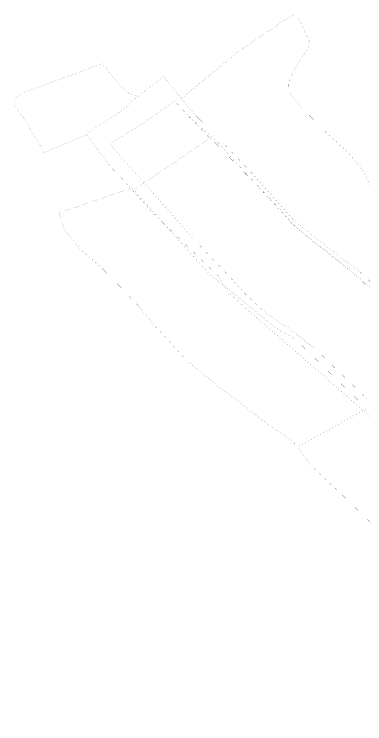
# Model space of a CAD drawing. Header units: millimetres. Extents: x 1265826 to 1360210, y 383897 to 506623.
# Drawn here: x 1340645 to 1341503, y 490990 to 492725 of the extents above; entities that cross this region are included whole.
import ezdxf

# ---------------------------------------------------------------- set-up
doc = ezdxf.new("R2010")
doc.units = ezdxf.units.MM
doc.layers.add('14', color=7, linetype='Continuous')

msp = doc.modelspace()

# ---------------------------------------------------------------- linework, layer by layer
at = {"layer": '14', "color": 12, "const_width": 0.17, "flags": 128}
for points in [[(1341515.3, 491484), (1341440.8, 491556.5), (1341370.4, 491622.4), (1341339.2, 491666.7), (1341331.6, 491674.8), (1341325.9, 491680.9), (1341296.4, 491702.4), (1341265.8, 491722.1), (1341192.5, 491779), (1341132.4, 491824.6), (1341068.2, 491877.8), (1340988, 491963.9), (1340949.4, 492011.8), (1340920.8, 492041.7), (1340862.1, 492101.7), (1340805.9, 492152.1), (1340769.7, 492195.7), (1340754.9, 492238.6), (1340930.6, 492299.3), (1340918.8, 492312.7), (1340880.5, 492352.5), (1340821.9, 492430), (1340717.8, 492386.7), (1340715.8, 492393.1), (1340674.9, 492460.3), (1340645.3, 492503.1), (1340645.9, 492517), (1340664.4, 492532.1), (1340755.9, 492565.3), (1340860.8, 492604.2), (1340907.6, 492546.8), (1340924.7, 492532.3), (1340947.8, 492523.8), (1341010.4, 492573.2), (1341054.2, 492518.8), (1341195.6, 492635.1), (1341296.3, 492703.5), (1341332.5, 492724.9), (1341340.8, 492716.7), (1341367.9, 492658.2), (1341364.6, 492642.5), (1341331.7, 492590.7), (1341317.7, 492561), (1341316.9, 492534.6), (1341350.6, 492495.1), (1341408.9, 492435.6), (1341454.9, 492394), (1341481.8, 492364.3), (1341500.3, 492341.5), (1341515.3, 492308.4)], [(1341390.2, 492172.1), (1341327.7, 492223), (1341228.3, 492334.7), (1341154.1, 492412.7), (1341090.7, 492476.3), (1341054.2, 492518.8), (1341010.4, 492573.2), (1340947.8, 492523.8), (1340933.4, 492511), (1340904.8, 492486), (1340839.9, 492444.7), (1340821.9, 492430), (1340880.5, 492352.5), (1340918.8, 492312.7), (1340930.6, 492299.3), (1340940, 492293), (1341119.7, 492092.8), (1341291.7, 491953.2), (1341332.1, 491931.4), (1341507.8, 491760.3)], [(1340970, 492304.9), (1340899.7, 492383.9), (1340880.6, 492408), (1340967.5, 492462.8), (1341037.8, 492512.5), (1341123, 492422.7), (1341128.6, 492419.2), (1341236.9, 492308.5), (1341241.6, 492304), (1341318.2, 492220.5), (1341322.9, 492214.1), (1341459.1, 492104.6), (1341469.7, 492096), (1341485.2, 492083.5), (1341513.9, 492053.9)], [(1341507.4, 491783.6), (1341501.1, 491791.6), (1341378.6, 491910), (1341369, 491916.4), (1341312.5, 491961.5), (1341301, 491966.2), (1341255.9, 491998.7), (1341210.3, 492041.3), (1341184.8, 492069.4), (1341179, 492075.9), (1341089.1, 492170.5), (1341083.6, 492175.7), (1340974.7, 492299.6), (1340970, 492304.9)], [(1341543, 492045.1), (1341491.6, 492094.5), (1341417.9, 492150.7), (1341390.2, 492172.1)], [(1341579.8, 491418.9), (1341594, 491412.1), (1341762.5, 491507.5), (1341750.2, 491518.5), (1341507.8, 491760.3), (1341339.2, 491666.7), (1341370.4, 491622.4), (1341440.8, 491556.5), (1341515.3, 491484), (1341552.8, 491436.6), (1341579.8, 491418.9)]]:
    msp.add_lwpolyline(points, dxfattribs=at)
at = {"layer": '14', "color": 92, "const_width": 0.17, "flags": 128}
for points in [[(1341811.4, 491001.8), (1341812.6, 490989.9), (1341926.5, 491068.8), (1341966.8, 491098.2), (1341973.4, 491102.8), (1342016.2, 491138.9), (1342235.5, 491319.6), (1342142.5, 491450), (1342087.1, 491527), (1342055, 491571.6), (1342005.9, 491642), (1341930.6, 491668.4), (1341825, 491770.4), (1341729.2, 491860.4), (1341646.4, 491937.9), (1341520.5, 492054.4), (1341408.1, 492146.5), (1341373.6, 492171.3), (1341338.4, 492200.3), (1341293.8, 492250.1), (1341193.4, 492356.1), (1341144.2, 492410.9), (1341128.5, 492424.8), (1341067.5, 492479.2)], [(1341128.5, 492424.8), (1340935.4, 492293.4), (1340994.7, 492228.5), (1341145.4, 492084.3), (1341165.5, 492048.8), (1341217.9, 492000.9), (1341671.8, 491606.4), (1341725.6, 491536.8), (1341862.9, 491624.9), (1341911.1, 491660.8), (1341930.6, 491668.4), (1342265.1, 491778.3), (1342422, 491831.1), (1342786.1, 491932.1)]]:
    msp.add_lwpolyline(points, dxfattribs=at)

doc.saveas('drawing.dxf')
